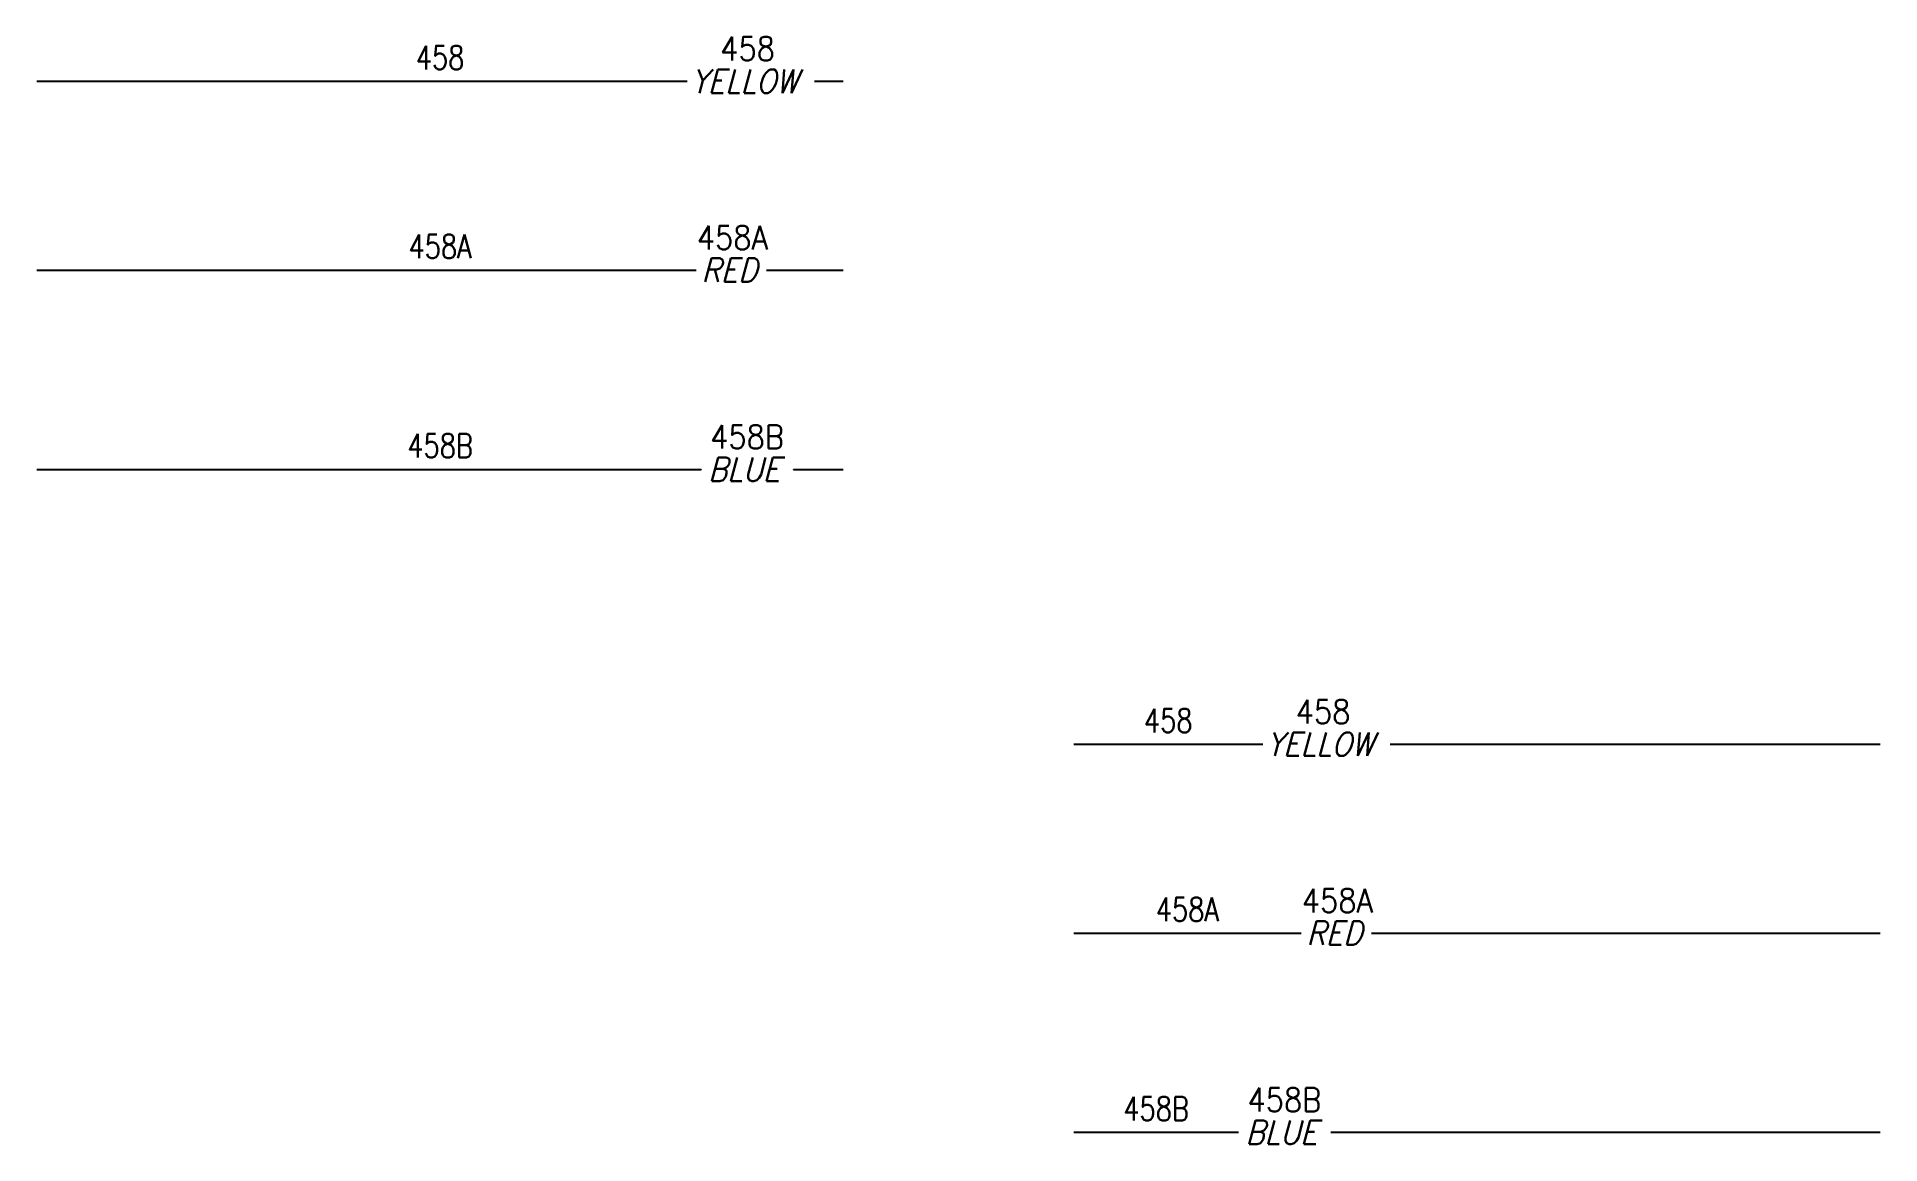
# Model space of a CAD drawing. Header units: inches. Extents: x -11.6 to -1.8, y 10.8 to 50.8.
# Drawn here: x -11.55 to -1.81, y 10.83 to 16.68 of the extents above; entities outside this region: 1.
import ezdxf
from ezdxf.enums import TextEntityAlignment as Align

# ---------------------------------------------------------------- set-up
doc = ezdxf.new("R2010")
doc.units = ezdxf.units.IN
doc.header["$MEASUREMENT"] = 0
for name, color, linetype in [('_MULTI_WIRE', 7, 'Continuous'), ('BLK_14AWG', 252, 'Continuous'), ('DESC', 150, 'Continuous'), ('MISC', 7, 'Continuous'), ('SYMS', 7, 'Continuous'), ('WIRENO', 7, 'Continuous'), ('WIREREF', 52, 'Continuous'), ('WIREREF_DEST', 52, 'Continuous')]:
    doc.layers.add(name, color=color, linetype=linetype)
doc.styles.add('WD', font='romans.shx')

# ---------------------------------------------------------------- blocks, each defined once
blk = doc.blocks.new('WD_WNH')
at = {"linetype": 'Continuous', "style": 'WD', "width": 0.8}
blk.add_attdef('WIRENO', text='', height=0.125, dxfattribs=at).set_placement((0, 0.0625), align=Align.CENTER)
at = {"style": 'WD', "flags": 1}
for tag, p in [('W01USER', (0, 0.0781)), ('W02USER', (0, 0.0703)), ('W03USER', (0, 0.0625)), ('W04USER', (0, 0.0547)), ('W05USER', (0, 0.0469)), ('W06USER', (0, 0.0391)), ('W07USER', (0, 0.0312)), ('W08USER', (0, 0.0234)), ('W09USER', (0, 0.0156)), ('W10USER', (0, 0.0078))]:
    blk.add_attdef(tag, text='', height=0.005, dxfattribs=at).set_placement(p, align=Align.CENTER)
blk = doc.blocks.new('HA2S1_INLINE')
at = {"style": 'WD', "width": 0.9}
blk.add_attdef('WIRENO', text='', height=0.125, dxfattribs=at).set_placement((0.09375, 0.109375), align=Align.CENTER)
at = {"style": 'WD', "oblique": 15, "width": 0.9}
blk.add_attdef('DESC1', text='', height=0.125, dxfattribs=at).set_placement((0.078125, 0), align=Align.MIDDLE_CENTER)
at = {"color": 7, "style": 'WD'}
for tag, p in [('X4_TINY_DOT_DONT_REMOVE', (0, 0)), ('X1_TINY_DOT_DONT_REMOVE', (0.1875, 0))]:
    blk.add_attdef(tag, p, '', height=0.0001, dxfattribs=at)
at = {"style": 'WD', "flags": 1}
for tag, p in [('X4TERM01', (0, 0)), ('SIGCODE', (0.09375, 0)), ('X1TERM02', (0.1875, 0))]:
    blk.add_attdef(tag, p, '', height=0.01, dxfattribs=at)
at = {"style": 'WD', "width": 0.9, "flags": 1}
blk.add_attdef('XREF', text='', height=0.125, dxfattribs=at).set_placement((0.09375, -0.109375), align=Align.TOP_CENTER)
blk = doc.blocks.new('HA2D1_INLINE')
at = {"style": 'WD', "width": 0.9}
blk.add_attdef('WIRENO', text='', height=0.125, dxfattribs=at).set_placement((0.09375, 0.109375), align=Align.CENTER)
at = {"style": 'WD', "oblique": 15, "width": 0.9}
blk.add_attdef('DESC1', text='', height=0.125, dxfattribs=at).set_placement((0.078125, 0), align=Align.MIDDLE_CENTER)
at = {"color": 7, "style": 'WD'}
for tag, p in [('X4_TINY_DOT_DONT_REMOVE', (0, 0)), ('X1_TINY_DOT_DONT_REMOVE', (0.1875, 0))]:
    blk.add_attdef(tag, p, '', height=0.0001, dxfattribs=at)
at = {"style": 'WD', "flags": 1}
for tag, p in [('X4TERM01', (0, 0)), ('SIGCODE', (0.09375, 0)), ('X1TERM02', (0.1875, 0))]:
    blk.add_attdef(tag, p, '', height=0.01, dxfattribs=at)
at = {"style": 'WD', "width": 0.9, "flags": 1}
blk.add_attdef('XREF', text='', height=0.125, dxfattribs=at).set_placement((0.09375, -0.109375), align=Align.TOP_CENTER)

msp = doc.modelspace()

# ---------------------------------------------------------------- linework, layer by layer
at = {"layer": '_MULTI_WIRE'}
for p, q in [((-7.4426, 16.4483), (-7.2911, 16.4483)), ((-7.6964, 15.4496), (-7.2911, 15.4496)), ((-7.555, 14.3962), (-7.2911, 14.3962)), ((-4.4011, 12.9432), (-1.8115, 12.9432)), ((-4.499, 11.9445), (-1.8115, 11.9445)), ((-4.7151, 10.8911), (-1.8115, 10.8911))]:
    msp.add_line(p, q, dxfattribs=at)
at = {"layer": 'BLK_14AWG'}
for p, q in [((-9.4082, 50.8308), (-10.2758, 50.8308)), ((-11.5533, 16.4483), (-8.1158, 16.4483)), ((-11.5533, 15.4496), (-8.0689, 15.4496)), ((-11.5533, 14.3962), (-8.0421, 14.3962)), ((-6.0737, 12.9432), (-5.0743, 12.9432)), ((-6.0737, 11.9445), (-4.8715, 11.9445)), ((-6.0737, 10.8911), (-5.2022, 10.8911))]:
    msp.add_line(p, q, dxfattribs=at)

# ---------------------------------------------------------------- block references
at = {"layer": 'SYMS'}
ref = msp.add_blockref('HA2S1_INLINE', (-7.8908, 16.4483), dxfattribs=at)
ref.add_attrib('X4_TINY_DOT_DONT_REMOVE', '.', (-8.1158, 16.4483), dxfattribs={"layer": 'MISC', "color": 7, "height": 0.0001, "style": 'WD'})
ref.add_attrib('X1_TINY_DOT_DONT_REMOVE', '.', (-7.4426, 16.4483), dxfattribs={"layer": 'MISC', "color": 7, "height": 0.0001, "style": 'WD'})
ref.add_attrib('DESC1', 'YELLOW', dxfattribs={"layer": 'DESC', "height": 0.125, "style": 'WD', "oblique": 15, "width": 0.9}).set_placement((-7.8127, 16.4483), align=Align.MIDDLE_CENTER)
ref.add_attrib('WIRENO', '458', dxfattribs={"layer": 'WIREREF', "height": 0.125, "style": 'WD', "width": 0.9}).set_placement((-7.7971, 16.5576), align=Align.CENTER)
ref = msp.add_blockref('HA2S1_INLINE', (-7.9711, 15.4496), dxfattribs=at)
ref.add_attrib('X4_TINY_DOT_DONT_REMOVE', '.', (-8.0689, 15.4496), dxfattribs={"layer": 'MISC', "color": 7, "height": 0.0001, "style": 'WD'})
ref.add_attrib('X1_TINY_DOT_DONT_REMOVE', '.', (-7.6964, 15.4496), dxfattribs={"layer": 'MISC', "color": 7, "height": 0.0001, "style": 'WD'})
ref.add_attrib('DESC1', 'RED', dxfattribs={"layer": 'DESC', "height": 0.125, "style": 'WD', "oblique": 15, "width": 0.9}).set_placement((-7.893, 15.4496), align=Align.MIDDLE_CENTER)
ref.add_attrib('WIRENO', '458A', dxfattribs={"layer": 'WIREREF', "height": 0.125, "style": 'WD', "width": 0.9}).set_placement((-7.8774, 15.559), align=Align.CENTER)
ref = msp.add_blockref('HA2S1_INLINE', (-7.8934, 14.3962), dxfattribs=at)
ref.add_attrib('X4_TINY_DOT_DONT_REMOVE', '.', (-8.0421, 14.3962), dxfattribs={"layer": 'MISC', "color": 7, "height": 0.0001, "style": 'WD'})
ref.add_attrib('X1_TINY_DOT_DONT_REMOVE', '.', (-7.555, 14.3962), dxfattribs={"layer": 'MISC', "color": 7, "height": 0.0001, "style": 'WD'})
ref.add_attrib('DESC1', 'BLUE', dxfattribs={"layer": 'DESC', "height": 0.125, "style": 'WD', "oblique": 15, "width": 0.9}).set_placement((-7.8153, 14.3962), align=Align.MIDDLE_CENTER)
ref.add_attrib('WIRENO', '458B', dxfattribs={"layer": 'WIREREF', "height": 0.125, "style": 'WD', "width": 0.9}).set_placement((-7.7997, 14.5055), align=Align.CENTER)
ref = msp.add_blockref('HA2D1_INLINE', (-4.8493, 12.9432), dxfattribs=at)
ref.add_attrib('X4_TINY_DOT_DONT_REMOVE', '.', (-5.0743, 12.9432), dxfattribs={"layer": 'MISC', "color": 7, "height": 0.0001, "style": 'WD'})
ref.add_attrib('X1_TINY_DOT_DONT_REMOVE', '.', (-4.4011, 12.9432), dxfattribs={"layer": 'MISC', "color": 7, "height": 0.0001, "style": 'WD'})
ref.add_attrib('DESC1', 'YELLOW', dxfattribs={"layer": 'DESC', "height": 0.125, "style": 'WD', "oblique": 15, "width": 0.9}).set_placement((-4.7712, 12.9432), align=Align.MIDDLE_CENTER)
ref.add_attrib('WIRENO', '458', dxfattribs={"layer": 'WIREREF_DEST', "height": 0.125, "style": 'WD', "width": 0.9}).set_placement((-4.7556, 13.0526), align=Align.CENTER)
ref = msp.add_blockref('HA2D1_INLINE', (-4.7737, 11.9445), dxfattribs=at)
ref.add_attrib('X4_TINY_DOT_DONT_REMOVE', '.', (-4.8715, 11.9445), dxfattribs={"layer": 'MISC', "color": 7, "height": 0.0001, "style": 'WD'})
ref.add_attrib('X1_TINY_DOT_DONT_REMOVE', '.', (-4.499, 11.9445), dxfattribs={"layer": 'MISC', "color": 7, "height": 0.0001, "style": 'WD'})
ref.add_attrib('DESC1', 'RED', dxfattribs={"layer": 'DESC', "height": 0.125, "style": 'WD', "oblique": 15, "width": 0.9}).set_placement((-4.6956, 11.9445), align=Align.MIDDLE_CENTER)
ref.add_attrib('WIRENO', '458A', dxfattribs={"layer": 'WIREREF_DEST', "height": 0.125, "style": 'WD', "width": 0.9}).set_placement((-4.68, 12.0539), align=Align.CENTER)
ref = msp.add_blockref('HA2D1_INLINE', (-5.0536, 10.8911), dxfattribs=at)
ref.add_attrib('X4_TINY_DOT_DONT_REMOVE', '.', (-5.2022, 10.8911), dxfattribs={"layer": 'MISC', "color": 7, "height": 0.0001, "style": 'WD'})
ref.add_attrib('X1_TINY_DOT_DONT_REMOVE', '.', (-4.7151, 10.8911), dxfattribs={"layer": 'MISC', "color": 7, "height": 0.0001, "style": 'WD'})
ref.add_attrib('DESC1', 'BLUE', dxfattribs={"layer": 'DESC', "height": 0.125, "style": 'WD', "oblique": 15, "width": 0.9}).set_placement((-4.9754, 10.8911), align=Align.MIDDLE_CENTER)
ref.add_attrib('WIRENO', '458B', dxfattribs={"layer": 'WIREREF_DEST', "height": 0.125, "style": 'WD', "width": 0.9}).set_placement((-4.9598, 11.0005), align=Align.CENTER)
at = {"layer": 'WIRENO'}
ref = msp.add_blockref('WD_WNH', (-9.4222, 16.4483), dxfattribs=at)
ref.add_attrib('WIRENO', '458', dxfattribs={"linetype": 'Continuous', "height": 0.125, "style": 'WD', "width": 0.8}).set_placement((-9.4222, 16.5108), align=Align.CENTER)
ref = msp.add_blockref('WD_WNH', (-9.4222, 15.4496), dxfattribs=at)
ref.add_attrib('WIRENO', '458A', dxfattribs={"linetype": 'Continuous', "height": 0.125, "style": 'WD', "width": 0.8}).set_placement((-9.4222, 15.5121), align=Align.CENTER)
ref = msp.add_blockref('WD_WNH', (-9.4222, 14.3962), dxfattribs=at)
ref.add_attrib('WIRENO', '458B', dxfattribs={"linetype": 'Continuous', "height": 0.125, "style": 'WD', "width": 0.8}).set_placement((-9.4222, 14.4587), align=Align.CENTER)
ref = msp.add_blockref('WD_WNH', (-5.574, 12.9432), dxfattribs=at)
ref.add_attrib('WIRENO', '458', dxfattribs={"linetype": 'Continuous', "height": 0.125, "style": 'WD', "width": 0.8}).set_placement((-5.574, 13.0057), align=Align.CENTER)
ref = msp.add_blockref('WD_WNH', (-5.4726, 11.9445), dxfattribs=at)
ref.add_attrib('WIRENO', '458A', dxfattribs={"linetype": 'Continuous', "height": 0.125, "style": 'WD', "width": 0.8}).set_placement((-5.4726, 12.007), align=Align.CENTER)
ref = msp.add_blockref('WD_WNH', (-5.638, 10.8911), dxfattribs=at)
ref.add_attrib('WIRENO', '458B', dxfattribs={"linetype": 'Continuous', "height": 0.125, "style": 'WD', "width": 0.8}).set_placement((-5.638, 10.9536), align=Align.CENTER)

doc.saveas('drawing.dxf')
